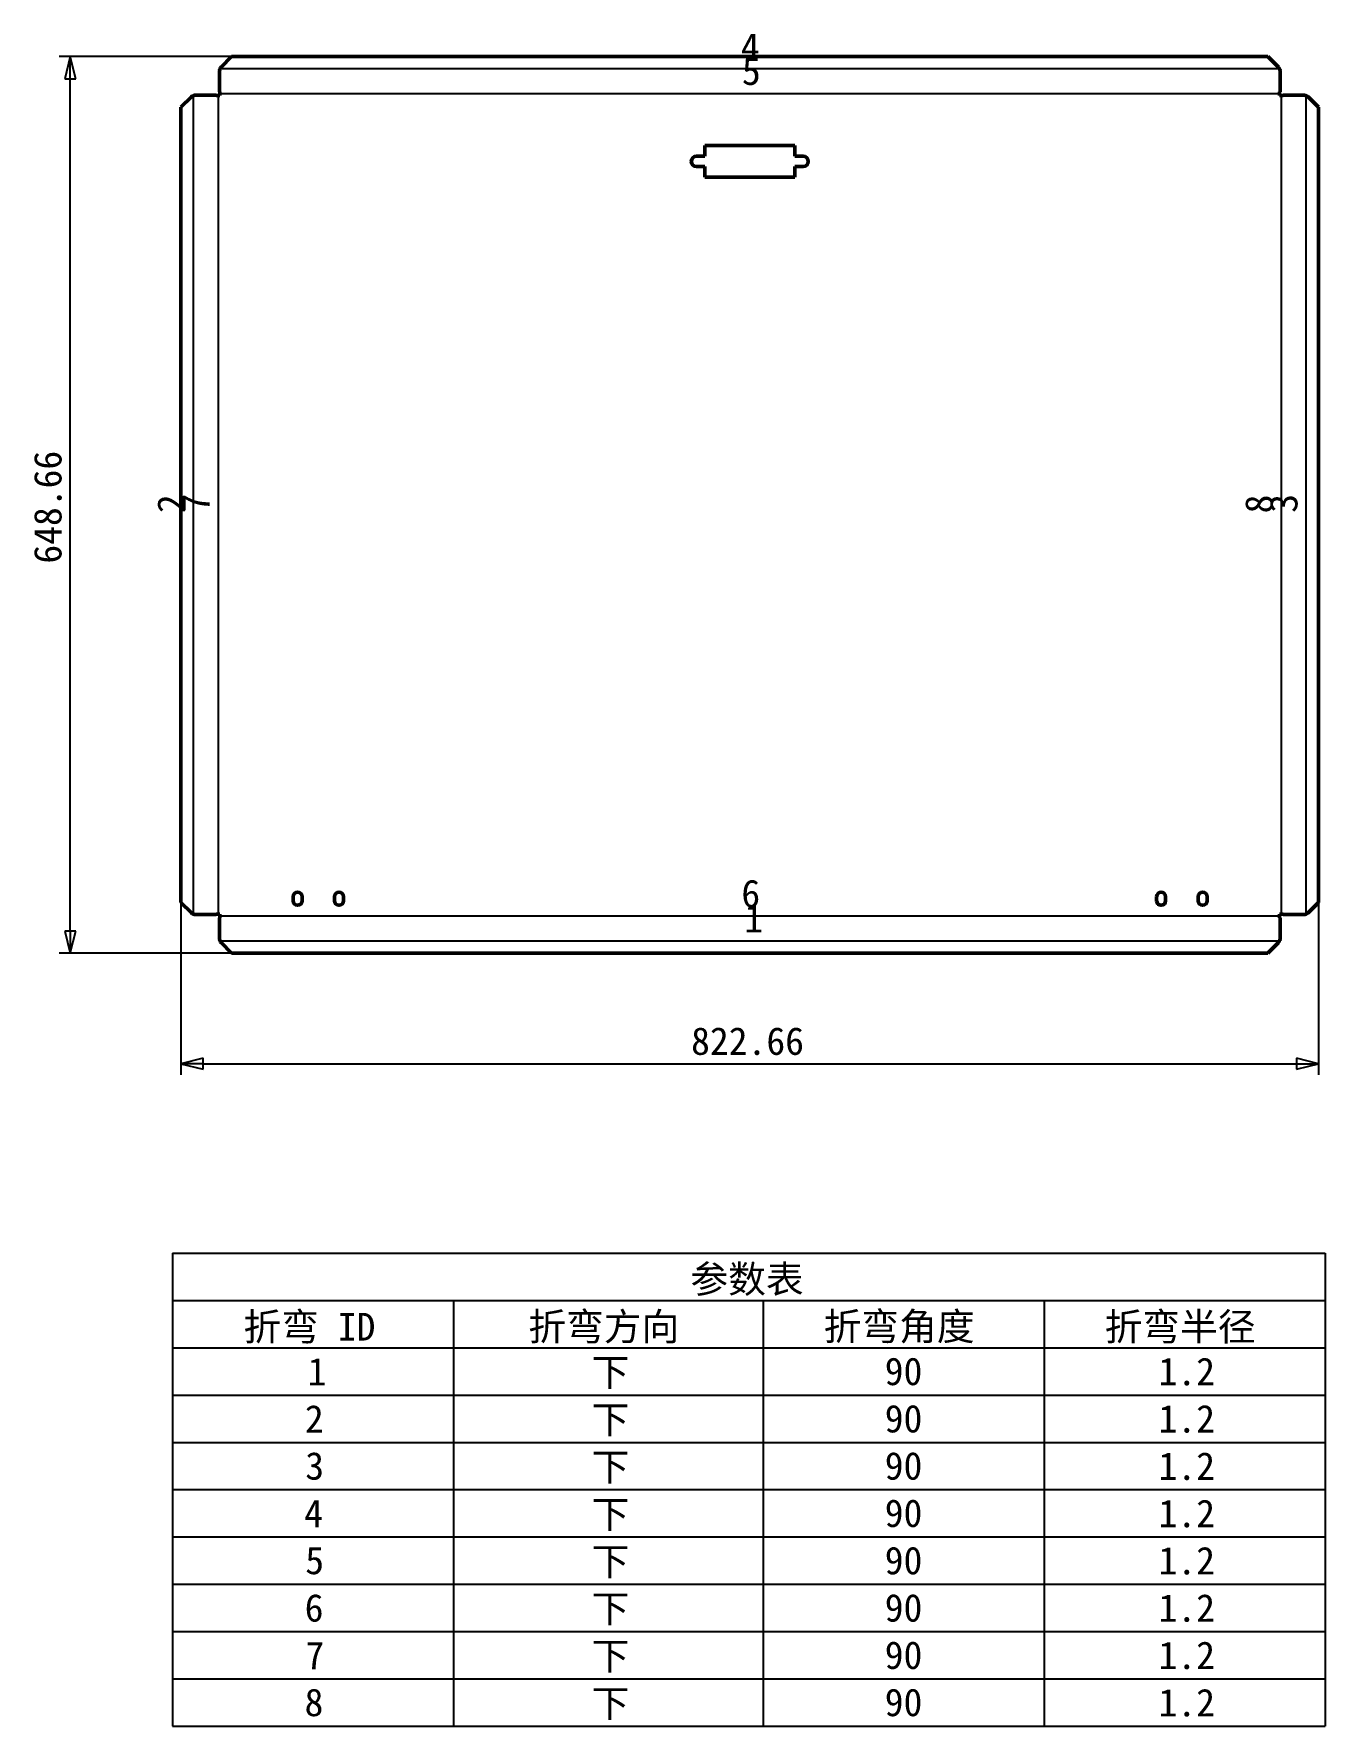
# Model space of a CAD drawing. Header units: millimetres. Extents: x 100 to 4313, y 100 to 2000.
# Drawn here: x 3145 to 4313, y 250 to 1781 of the extents above; entities that cross this region are included whole.
import ezdxf

# ---------------------------------------------------------------- set-up
doc = ezdxf.new("R2010")
doc.units = ezdxf.units.MM
doc.header["$LTSCALE"] = 10
for name, color, linetype, lineweight in [('中心线 (ISO)', 1, 'Continuous', 25), ('可见 (ISO)', 7, 'Continuous', 50), ('尺寸 (ISO)', 5, 'Continuous', 25), ('符号 (ISO)', 7, 'Continuous', 25)]:
    doc.layers.add(name, color=color, linetype=linetype, lineweight=lineweight)
doc.styles.add('注释文本 (ISO)', font='')
doc.styles.get('注释文本 (ISO)').set_extended_font_data('FangSong')
doc.dimstyles.new('默认 (GB)', dxfattribs={"dimscale": 10, "dimtxt": 2.5, "dimasz": 2, "dimexe": 1, "dimexo": 0, "dimgap": 0.75, "dimtad": 1, "dimtoh": 1, "dimrnd": 1e-08, "dimdsep": 46, "dimtxsty": '注释文本 (ISO)', "dimblk": 'Filled-2', "dimcen": 0.09, "dimdle": 10, "dimclrd": 256, "dimclre": 256, "dimclrt": 256, "dimaunit": 1, "dimadec": 3, "dimazin": 2, "dimtfac": 0.52, "dimtmove": 0, "dimatfit": 3, "dimldrblk": 'Filled-1', "dimfxl": 0, "dimtolj": 1, "dimlwd": -1, "dimlwe": -1, "dimarcsym": 0})

# ---------------------------------------------------------------- blocks, each defined once
blk = doc.blocks.new('Filled-2')
at = {"color": 0}
for p, q in [((0, 0), (-1, 0.25)), ((-1, 0.25), (-1, -0.25)), ((-1, 0), (0, 0)), ((-1, -0.25), (0, 0))]:
    blk.add_line(p, q, dxfattribs=at)
at = {"color": 0, "flags": 128}
blk.add_lwpolyline([(-1, -0.25), (0, 0)], dxfattribs=at)
at = {"color": 0}
blk.add_solid([(-1, -0.25), (0, 0), (-1, 0.25), (-1, -0.25)], dxfattribs=at)
blk = doc.blocks.new('*D26')
at = {"layer": 'Defpoints', "color": 0}
for p in [(3278.3, 995.3), (4306.7, 995.3), (4306.7, 849.4)]:
    blk.add_point(p, dxfattribs=at)
at = {"layer": '尺寸 (ISO)'}
for p, q in [((3278.3, 995.3), (3278.3, 839.4)), ((4306.7, 995.3), (4306.7, 839.4)), ((3298.3, 849.4), (4286.7, 849.4))]:
    blk.add_line(p, q, dxfattribs=at)
at = {"layer": '尺寸 (ISO)', "xscale": 20, "yscale": 20, "zscale": 20, "rotation": 180}
blk.add_blockref('Filled-2', (3278.3, 849.4), dxfattribs=at)
at = {"layer": '尺寸 (ISO)', "xscale": 20, "yscale": 20, "zscale": 20}
blk.add_blockref('Filled-2', (4306.7, 849.4), dxfattribs=at)
at = {"layer": '尺寸 (ISO)', "insert": (3739.5, 882.4), "char_height": 25, "attachment_point": 1, "style": '注释文本 (ISO)'}
blk.add_mtext('\\A1;822.66', dxfattribs=at)
blk = doc.blocks.new('Filled-1')
at = {"color": 0}
for p, q in [((0, 0), (-1, 0.125)), ((-1, 0.125), (-1, -0.125)), ((-1, 0), (0, 0)), ((-1, -0.125), (0, 0))]:
    blk.add_line(p, q, dxfattribs=at)
at = {"color": 0, "flags": 128}
blk.add_lwpolyline([(-1, -0.125), (0, 0)], dxfattribs=at)
at = {"color": 0}
blk.add_solid([(-1, -0.125), (0, 0), (-1, 0.125), (-1, -0.125)], dxfattribs=at)
blk = doc.blocks.new('*D27')
at = {"layer": 'Defpoints', "color": 0}
for p in [(3178.3, 1760.2), (3324.2, 1760.2), (3324.2, 949.4)]:
    blk.add_point(p, dxfattribs=at)
at = {"layer": '尺寸 (ISO)'}
for p, q in [((3324.2, 1760.2), (3168.3, 1760.2)), ((3178.3, 969.4), (3178.3, 1740.2)), ((3324.2, 949.4), (3168.3, 949.4))]:
    blk.add_line(p, q, dxfattribs=at)
at = {"layer": '尺寸 (ISO)', "xscale": 20, "yscale": 20, "zscale": 20}
for p, rotation in [((3178.3, 1760.2), 90), ((3178.3, 949.4), 270)]:
    blk.add_blockref('Filled-2', p, dxfattribs=dict(at, rotation=rotation))
at = {"layer": '尺寸 (ISO)', "insert": (3145.4, 1301.7), "char_height": 25, "attachment_point": 1, "rotation": 90, "style": '注释文本 (ISO)'}
blk.add_mtext('\\A1;648.66', dxfattribs=at)
blk = doc.blocks.new('表格3')
at = {"layer": '符号 (ISO)'}
for p, q in [((327.08, 67.81), (431.26, 67.81)), ((327.08, 67.81), (327.08, 63.53)), ((431.26, 67.81), (431.26, 63.53)), ((327.08, 63.53), (431.26, 63.53)), ((327.08, 63.53), (327.08, 59.25)), ((352.48, 63.53), (352.48, 59.25)), ((380.46, 63.53), (380.46, 59.25)), ((405.86, 63.53), (405.86, 59.25)), ((431.26, 63.53), (431.26, 59.25)), ((327.08, 59.25), (431.26, 59.25)), ((327.08, 59.25), (327.08, 25.03)), ((352.48, 59.25), (352.48, 25.03)), ((380.46, 59.25), (380.46, 25.03)), ((405.86, 59.25), (405.86, 25.03)), ((431.26, 59.25), (431.26, 25.03)), ((327.08, 54.97), (431.26, 54.97)), ((327.08, 50.69), (431.26, 50.69)), ((327.08, 46.42), (431.26, 46.42)), ((327.08, 42.14), (431.26, 42.14)), ((327.08, 37.86), (431.26, 37.86)), ((327.08, 33.58), (431.26, 33.58)), ((327.08, 29.3), (431.26, 29.3)), ((327.08, 25.03), (431.26, 25.03))]:
    blk.add_line(p, q, dxfattribs=at)
at = {"layer": '符号 (ISO)', "char_height": 2.5, "attachment_point": 7, "style": '注释文本 (ISO)'}
for s, insert in [('参数表', (373.89, 63.93)), ('折弯 ID', (333.49, 59.63)), ('折弯方向', (359.24, 59.63)), ('折弯角度', (385.93, 59.63)), ('折弯半径', (411.33, 59.63)), ('1', (339.29, 55.84)), ('下', (364.95, 55.52)), ('90', (391.45, 55.83)), ('1.2', (416.2, 55.82)), ('2', (339.04, 51.57)), ('下', (364.95, 51.24)), ('90', (391.45, 51.55)), ('1.2', (416.2, 51.54)), ('3', (339.07, 47.28)), ('下', (364.95, 46.96)), ('90', (391.45, 47.28)), ('1.2', (416.2, 47.26)), ('4', (338.97, 43.01)), ('下', (364.95, 42.68)), ('90', (391.45, 43)), ('1.2', (416.2, 42.98)), ('5', (339.07, 38.73)), ('下', (364.95, 38.41)), ('90', (391.45, 38.72)), ('1.2', (416.2, 38.71)), ('6', (339.02, 34.44)), ('下', (364.95, 34.13)), ('90', (391.45, 34.44)), ('1.2', (416.2, 34.43)), ('7', (339.09, 30.18)), ('下', (364.95, 29.85)), ('90', (391.45, 30.16)), ('1.2', (416.2, 30.15)), ('8', (339.01, 25.89)), ('下', (364.95, 25.57)), ('90', (391.45, 25.89)), ('1.2', (416.2, 25.87))]:
    blk.add_mtext(s, dxfattribs=dict(at, insert=insert))
blk = doc.blocks.new('2dTransSymbol13')
at = {"layer": '符号 (ISO)', "insert": (378.76, 96.81), "char_height": 2.5, "attachment_point": 7, "style": '注释文本 (ISO)'}
blk.add_mtext('1', dxfattribs=at)
blk = doc.blocks.new('2dTransSymbol14')
at = {"layer": '符号 (ISO)', "insert": (328.2, 134.74), "char_height": 2.5, "attachment_point": 7, "rotation": 90, "style": '注释文本 (ISO)'}
blk.add_mtext('2', dxfattribs=at)
blk = doc.blocks.new('2dTransSymbol15')
at = {"layer": '符号 (ISO)', "insert": (428.8, 134.77), "char_height": 2.5, "attachment_point": 7, "rotation": 90, "style": '注释文本 (ISO)'}
blk.add_mtext('3', dxfattribs=at)
blk = doc.blocks.new('2dTransSymbol16')
at = {"layer": '符号 (ISO)', "insert": (378.44, 175.65), "char_height": 2.5, "attachment_point": 7, "style": '注释文本 (ISO)'}
blk.add_mtext('4', dxfattribs=at)
blk = doc.blocks.new('2dTransSymbol17')
at = {"layer": '符号 (ISO)', "insert": (378.54, 173.42), "char_height": 2.5, "attachment_point": 7, "style": '注释文本 (ISO)'}
blk.add_mtext('5', dxfattribs=at)
blk = doc.blocks.new('2dTransSymbol18')
at = {"layer": '符号 (ISO)', "insert": (378.49, 99.05), "char_height": 2.5, "attachment_point": 7, "style": '注释文本 (ISO)'}
blk.add_mtext('6', dxfattribs=at)
blk = doc.blocks.new('2dTransSymbol19')
at = {"layer": '符号 (ISO)', "insert": (330.44, 134.79), "char_height": 2.5, "attachment_point": 7, "rotation": 90, "style": '注释文本 (ISO)'}
blk.add_mtext('7', dxfattribs=at)
blk = doc.blocks.new('2dTransSymbol20')
at = {"layer": '符号 (ISO)', "insert": (426.56, 134.71), "char_height": 2.5, "attachment_point": 7, "rotation": 90, "style": '注释文本 (ISO)'}
blk.add_mtext('8', dxfattribs=at)

msp = doc.modelspace()

# ---------------------------------------------------------------- linework, layer by layer
at = {"layer": '中心线 (ISO)'}
for p, q in [((4271.38, 1749.048), (3313.63, 1749.048)), ((3289.541, 1724.959), (3289.541, 984.709)), ((3311.934, 1724.959), (3311.934, 984.709)), ((4271.38, 1726.655), (3313.63, 1726.655)), ((4273.077, 984.709), (4273.077, 1724.959)), ((4295.469, 984.709), (4295.469, 1724.959)), ((3313.63, 983.012), (4271.38, 983.012)), ((3313.63, 960.619), (4271.38, 960.619))]:
    msp.add_line(p, q, dxfattribs=at)
at = {"layer": '可见 (ISO)'}
for p, q in [((3314.691, 1750.745), (3324.191, 1760.245)), ((3324.191, 1760.245), (4260.819, 1760.245)), ((4260.819, 1760.245), (4270.319, 1750.745)), ((3313.191, 1728.352), (3313.191, 1747.352)), ((4271.819, 1747.352), (4271.819, 1728.352)), ((3278.344, 1714.398), (3287.844, 1723.898)), ((3278.344, 995.269), (3278.344, 1714.398)), ((3291.237, 1725.398), (3310.237, 1725.398)), ((3310.237, 1725.398), (3310.237, 1724.959)), ((3310.237, 1724.959), (3313.63, 1724.959)), ((3313.63, 1728.352), (3313.191, 1728.352)), ((3313.63, 1724.959), (3313.63, 1728.352)), ((4271.38, 1728.352), (4271.38, 1724.959)), ((4271.819, 1728.352), (4271.38, 1728.352)), ((4271.38, 1724.959), (4274.773, 1724.959)), ((4274.773, 1725.398), (4293.773, 1725.398)), ((4274.773, 1724.959), (4274.773, 1725.398)), ((4297.166, 1723.898), (4306.666, 1714.398)), ((4306.666, 1714.398), (4306.666, 995.269)), ((3744.38, 1670.146), (3751.88, 1670.146)), ((3751.88, 1679.834), (3833.13, 1679.834)), ((3751.88, 1670.146), (3751.88, 1679.834)), ((3833.13, 1679.834), (3833.13, 1670.146)), ((3833.13, 1670.146), (3840.63, 1670.146)), ((3751.88, 1660.771), (3744.38, 1660.771)), ((3751.88, 1651.084), (3751.88, 1660.771)), ((3833.13, 1660.771), (3833.13, 1651.084)), ((3840.63, 1660.771), (3833.13, 1660.771)), ((3833.13, 1651.084), (3751.88, 1651.084)), ((3287.844, 985.769), (3278.344, 995.269)), ((3379.693, 996.709), (3379.693, 1000.459)), ((3387.818, 1000.459), (3387.818, 996.709)), ((3417.193, 996.709), (3417.193, 1000.459)), ((3425.318, 1000.459), (3425.318, 996.709)), ((4160.299, 996.709), (4160.299, 1000.459)), ((4168.424, 1000.459), (4168.424, 996.709)), ((4197.799, 996.709), (4197.799, 1000.459)), ((4205.924, 1000.459), (4205.924, 996.709)), ((4306.666, 995.269), (4297.166, 985.769)), ((3310.237, 984.269), (3291.237, 984.269)), ((3310.237, 984.709), (3310.237, 984.269)), ((3313.63, 984.709), (3310.237, 984.709)), ((3313.191, 981.316), (3313.63, 981.316)), ((3313.191, 962.316), (3313.191, 981.316)), ((3313.63, 981.316), (3313.63, 984.709)), ((4271.38, 984.709), (4271.38, 981.316)), ((4274.773, 984.709), (4271.38, 984.709)), ((4271.38, 981.316), (4271.819, 981.316)), ((4271.819, 981.316), (4271.819, 962.316)), ((4274.773, 984.269), (4274.773, 984.709)), ((4293.773, 984.269), (4274.773, 984.269)), ((3324.191, 949.423), (3314.691, 958.923)), ((4260.819, 949.423), (3324.191, 949.423)), ((4270.319, 958.923), (4260.819, 949.423))]:
    msp.add_line(p, q, dxfattribs=at)
for centre, radius, start, end in [((3744.38, 1665.459), 4.688, 90, 270), ((3840.63, 1665.459), 4.688, 270, 90), ((3383.755, 1000.459), 4.062, 0, 180), ((3383.755, 996.709), 4.062, 180, 0), ((3421.255, 1000.459), 4.062, 0, 180), ((3421.255, 996.709), 4.062, 180, 0), ((4164.361, 1000.459), 4.063, 0, 180), ((4164.361, 996.709), 4.063, 180, 0), ((4201.861, 1000.459), 4.063, 0, 180), ((4201.861, 996.709), 4.063, 180, 0)]:
    msp.add_arc(centre, radius, start, end, dxfattribs=at)
for points, knots in [([(3313.191, 1747.352), (3313.191, 1747.469), (3313.197, 1747.587), (3313.211, 1747.705), (3313.325, 1748.718), (3313.987, 1749.731), (3314.691, 1750.745)], [0, 0, 0, 0, 0.16346182, 0.16346182, 0.16346182, 1.57079633, 1.57079633, 1.57079633, 1.57079633]), ([(4270.319, 1750.745), (4271.023, 1749.731), (4271.685, 1748.718), (4271.799, 1747.705), (4271.813, 1747.587), (4271.819, 1747.469), (4271.819, 1747.352)], [-1.57079633, -1.57079633, -1.57079633, -1.57079633, -0.16346182, -0.16346182, -0.16346182, 0, 0, 0, 0]), ([(3287.844, 1723.898), (3288.858, 1724.602), (3289.871, 1725.264), (3290.884, 1725.378), (3291.002, 1725.391), (3291.12, 1725.398), (3291.237, 1725.398)], [-1.57079633, -1.57079633, -1.57079633, -1.57079633, -0.16346182, -0.16346182, -0.16346182, 0, 0, 0, 0]), ([(4293.773, 1725.398), (4293.891, 1725.398), (4294.008, 1725.391), (4294.126, 1725.378), (4295.139, 1725.264), (4296.153, 1724.602), (4297.166, 1723.898)], [0, 0, 0, 0, 0.16346182, 0.16346182, 0.16346182, 1.57079633, 1.57079633, 1.57079633, 1.57079633]), ([(3291.237, 984.269), (3291.12, 984.269), (3291.002, 984.276), (3290.884, 984.289), (3289.871, 984.404), (3288.858, 985.066), (3287.844, 985.769)], [0, 0, 0, 0, 0.16346182, 0.16346182, 0.16346182, 1.57079633, 1.57079633, 1.57079633, 1.57079633]), ([(4297.166, 985.769), (4296.153, 985.066), (4295.139, 984.404), (4294.126, 984.289), (4294.008, 984.276), (4293.891, 984.269), (4293.773, 984.269)], [-1.57079633, -1.57079633, -1.57079633, -1.57079633, -0.16346182, -0.16346182, -0.16346182, 0, 0, 0, 0]), ([(3314.691, 958.923), (3313.987, 959.936), (3313.325, 960.949), (3313.211, 961.963), (3313.197, 962.08), (3313.191, 962.198), (3313.191, 962.316)], [-1.57079633, -1.57079633, -1.57079633, -1.57079633, -0.16346182, -0.16346182, -0.16346182, 0, 0, 0, 0]), ([(4271.819, 962.316), (4271.819, 962.198), (4271.813, 962.08), (4271.799, 961.963), (4271.685, 960.949), (4271.023, 959.936), (4270.319, 958.923)], [0, 0, 0, 0, 0.16346182, 0.16346182, 0.16346182, 1.57079633, 1.57079633, 1.57079633, 1.57079633])]:
    msp.add_open_spline(points, degree=3, knots=knots, dxfattribs=at)

# ---------------------------------------------------------------- block references
at = {"xscale": 10, "yscale": 10, "zscale": 10}
msp.add_blockref('表格3', (0, 0), dxfattribs=at)
at = {"layer": '符号 (ISO)', "xscale": 10, "yscale": 10, "zscale": 10}
for name in ['2dTransSymbol16', '2dTransSymbol17', '2dTransSymbol14', '2dTransSymbol19', '2dTransSymbol20', '2dTransSymbol15', '2dTransSymbol18', '2dTransSymbol13']:
    msp.add_blockref(name, (0, 0), dxfattribs=at)

# ---------------------------------------------------------------- dimensions: what is measured, and where the dimension line sits
at = {"layer": '尺寸 (ISO)'}
dim = msp.add_linear_dim(base=(3178.344, 1760.245), p1=(3324.191, 949.423), p2=(3324.191, 1760.245), angle=90, dimstyle='默认 (GB)', override={"dimtoh": 0, "dimdec": 2, "dimlfac": 0.8, "dimtp": 0, "dimtm": 0, "dimtdec": 2, "dimtofl": 0, "dimatfit": 1}, dxfattribs=at)
dim.commit()
dim.dimension.update_dxf_attribs({"geometry": '*D27', "text_midpoint": (3178.344, 1354.734), "dimtype": 160})
dim = msp.add_linear_dim(base=(4306.666, 849.423), p1=(3278.344, 995.269), p2=(4306.666, 995.269), dimstyle='默认 (GB)', override={"dimtoh": 0, "dimdec": 2, "dimlfac": 0.8, "dimtp": 0, "dimtm": 0, "dimtdec": 2, "dimtofl": 0, "dimatfit": 1}, dxfattribs=at)
dim.commit()
dim.dimension.update_dxf_attribs({"geometry": '*D26', "text_midpoint": (3792.605, 849.423), "dimtype": 160})

doc.saveas('drawing.dxf')
